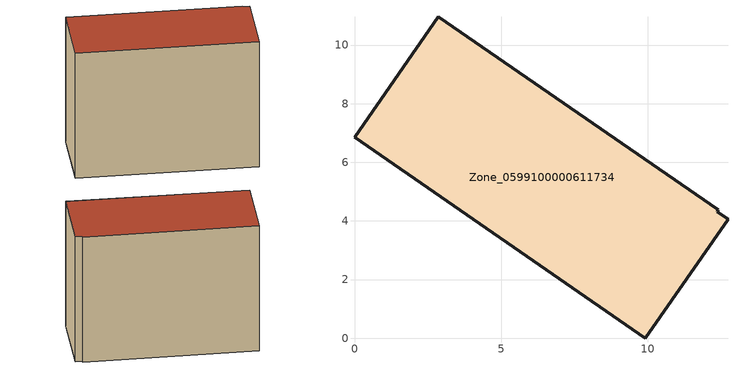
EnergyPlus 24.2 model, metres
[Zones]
Zone_0599100000611734
 floor ground (C_G): 0,6.86 2.86,10.96 12.41,4.38 12.37,4.31 12.74,4.05 9.91,0 z0
 wall outside (C_F): 2.86,10.96 0,6.86 9.91,0 12.74,4.05 12.37,4.31 12.41,4.38 2.86,10.96 z0:9.2
 roof outside (C_R): 12.74,4.05 12.37,4.31 12.41,4.38 2.86,10.96 0,6.86 9.91,0 z9.2
[BUILDING]
Pand.0599100000611734: North Axis=0; Terrain=City; Loads Convergence Tolerance Value=0.04; Temperature Convergence Tolerance Value=0.4; Solar Distribution=FullExterior; Maximum Number of Warmup Days=25; Minimum Number of Warmup Days=1
[Site:Location]
Rotterdam.The.Hague.AP_ZH_NLD Design_Conditions: Latitude=51.96; Longitude=4.45; Time Zone=1; Elevation=-4.5
[SITE:GROUNDTEMPERATURE:BUILDINGSURFACE]
18, 18, 18, 18, 18, 18, 18, 18, 18, 18, 18, 18
[MATERIAL] Thermal Absorptance=0.9; Solar Absorptance=0.7; Visible Absorptance=0.7
Name | Roughness | Thickness | Conductivity | Density | Specific Heat
G.TI.1946 | MediumSmooth | 0.15 | 1 | 540 | 1210
F.TI.1946 | Rough | 0.3 | 0.857143 | 1920 | 840
R.TI.1946 | MediumRough | 0.2 | 0.1 | 1500 | 1000
[CONSTRUCTION]
C_G: G.TI.1946
C_F: F.TI.1946
C_R: R.TI.1946
[ZONE]
Zone_0599100000611734: Type=1; Multiplier=1; Ceiling Height=Autocalculate; Volume=Autocalculate; Floor Area=autocalculate; Part of Total Floor Area=Yes
[ZONEINFILTRATION:DESIGNFLOWRATE]
Infil_Zone_0599100000611734: Zone or ZoneList or Space or SpaceList=Zone_0599100000611734; Schedule=AlwaysOn; Design Flow Rate Calculation Method=Flow/Area; Flow Rate per Floor Area=0.003; Constant Term Coefficient=1; Temperature Term Coefficient=0; Velocity Term Coefficient=0; Velocity Squared Term Coefficient=0
[HVACTEMPLATE:ZONE:IDEALLOADSAIRSYSTEM]
Zone_0599100000611734: Maximum Heating Supply Air Temperature=50; Minimum Cooling Supply Air Temperature=13; Maximum Heating Supply Air Humidity Ratio=0.0156; Minimum Cooling Supply Air Humidity Ratio=0.0077; Heating Limit=NoLimit; Cooling Limit=NoLimit; Dehumidification Control Type=ConstantSensibleHeatRatio; Cooling Sensible Heat Ratio=0.7; Dehumidification Setpoint=60; Humidification Control Type=None; Humidification Setpoint=30; Outdoor Air Method=None; Outdoor Air Flow Rate per Person=0.00944; Outdoor Air Flow Rate per Zone Floor Area=0; Outdoor Air Flow Rate per Zone=0; Demand Controlled Ventilation Type=None; Outdoor Air Economizer Type=NoEconomizer; Heat Recovery Type=None; Sensible Heat Recovery Effectiveness=0.7; Latent Heat Recovery Effectiveness=0.65
[ZONECONTROL:THERMOSTAT]
ThermostatControl_Zone_0599100000611734: Zone or ZoneList=Zone_0599100000611734; Control Type Schedule=DualSetpointControlType; Control 1=Thermostat_Zone_0599100000611734; Temperature Difference Between Cutout And Setpoint=0
[THERMOSTATSETPOINT:DUALSETPOINT]
Thermostat_Zone_0599100000611734: Heating Setpoint Temperature Schedule=HeatingSetpoint_Zone_0599100000611734; Cooling Setpoint Temperature Schedule=CoolingSetpoint_Zone_0599100000611734
[SCHEDULE:COMPACT]
HeatingSetpoint_Zone_0599100000611734: Through: 12/31, For: AllDays, Until: 24:00, 21
CoolingSetpoint_Zone_0599100000611734: Through: 12/31, For: AllDays, Until: 24:00, 24
DualSetpointControlType: Through: 12/31, For: AllDays, Until: 24:00, 4
AlwaysOn: Through: 12/31, For: AllDays, Until: 24:00, 1
